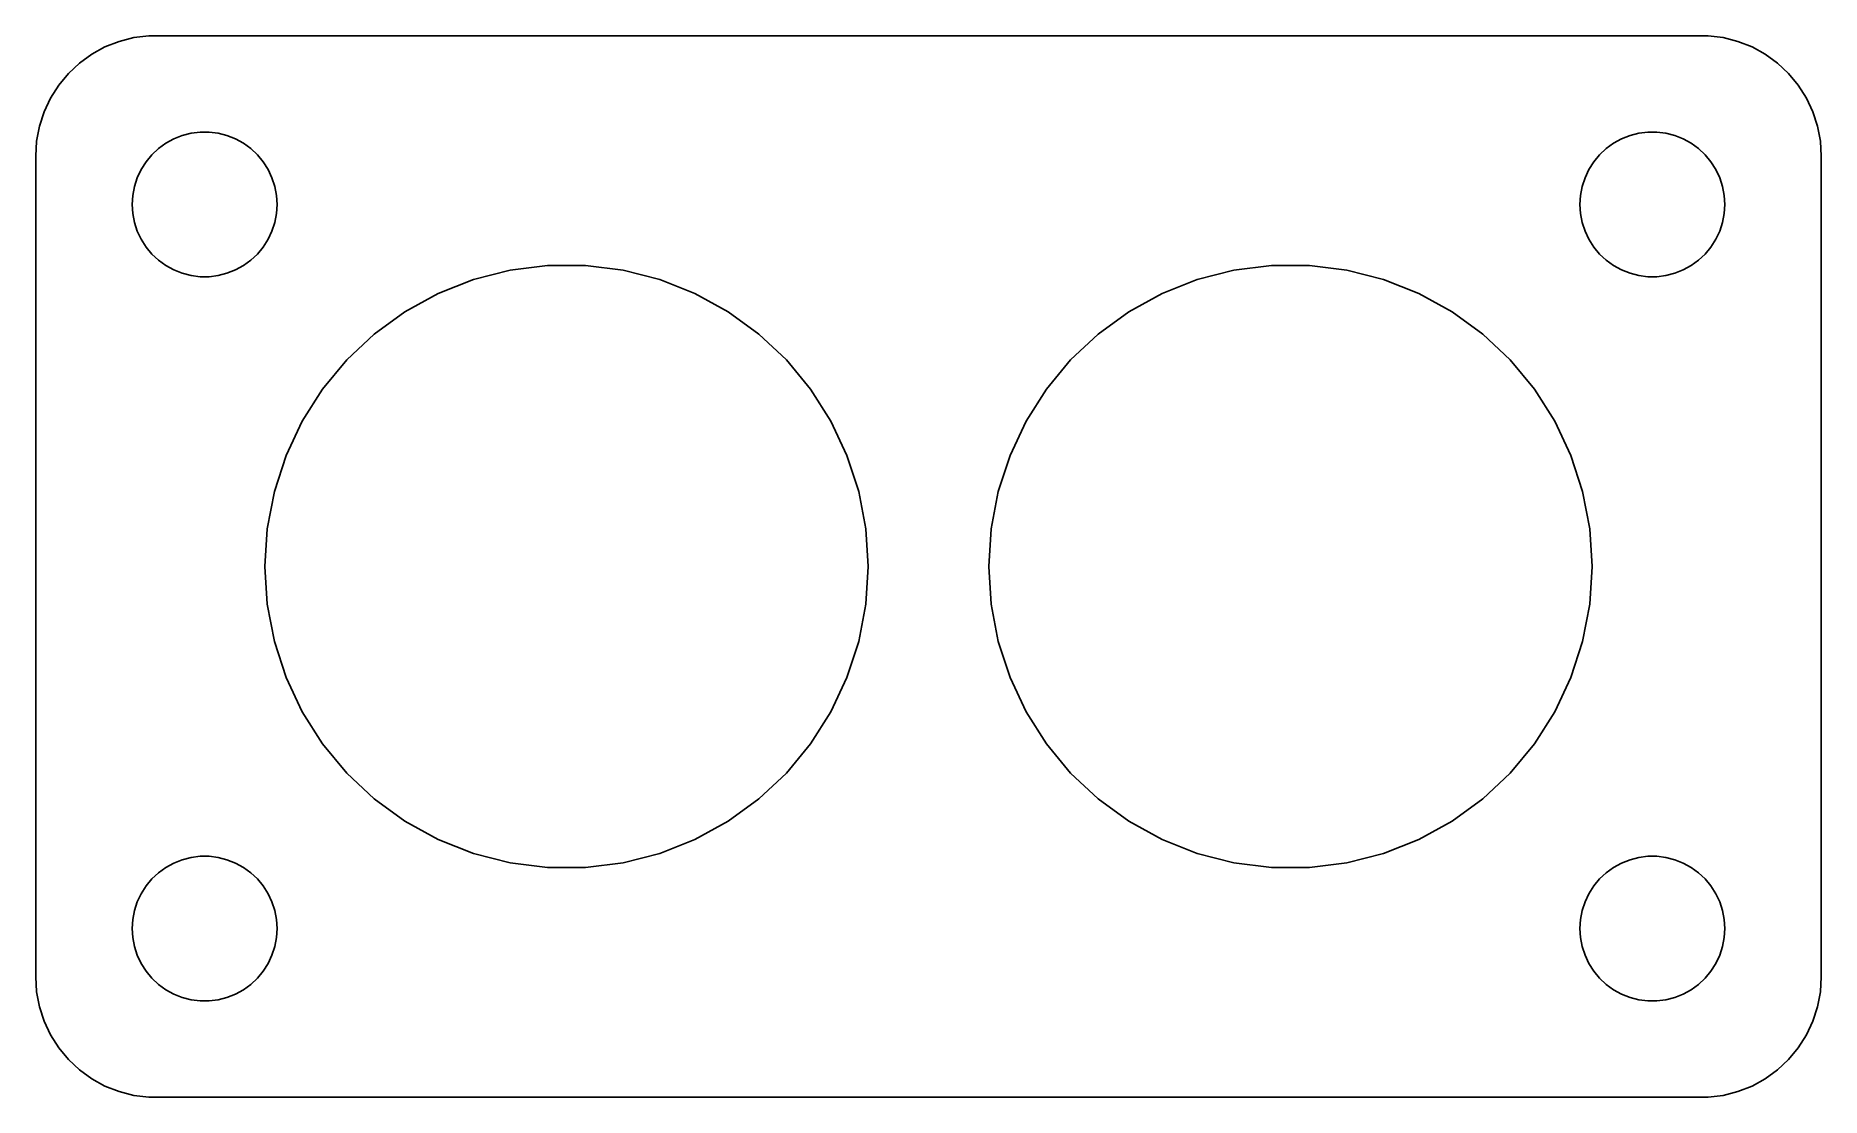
# Model space of a CAD drawing. Header units: metres. Extents: x -37 to 37, y -22 to 22.
import ezdxf

# ---------------------------------------------------------------- set-up
doc = ezdxf.new("R2010")
doc.units = ezdxf.units.M

msp = doc.modelspace()

# ---------------------------------------------------------------- linework, layer by layer
for p, q in [((-34.1289, 21.5241), (-34.6791, 21.2216)), ((-33.5451, 21.7553), (-34.1289, 21.5241)), ((-32.9369, 21.9114), (-33.5451, 21.7553)), ((-32.3139, 21.9901), (-32.9369, 21.9114)), ((32.3139, 21.9901), (-32.3139, 21.9901)), ((32.9369, 21.9114), (32.3139, 21.9901)), ((33.5451, 21.7553), (32.9369, 21.9114)), ((34.1289, 21.5241), (33.5451, 21.7553)), ((34.6791, 21.2216), (34.1289, 21.5241)), ((-35.1871, 20.8526), (-35.6448, 20.4227)), ((-34.6791, 21.2216), (-35.1871, 20.8526)), ((35.1871, 20.8526), (34.6791, 21.2216)), ((35.6448, 20.4227), (35.1871, 20.8526)), ((-35.6448, 20.4227), (-36.0451, 19.9389)), ((36.0451, 19.9389), (35.6448, 20.4227)), ((-36.3815, 19.4088), (-36.6489, 18.8406)), ((-36.0451, 19.9389), (-36.3815, 19.4088)), ((36.3815, 19.4088), (36.0451, 19.9389)), ((36.6489, 18.8406), (36.3815, 19.4088)), ((-36.6489, 18.8406), (-36.8429, 18.2434)), ((36.8429, 18.2434), (36.6489, 18.8406)), ((-36.8429, 18.2434), (-36.9606, 17.6267)), ((-31.2773, 17.7145), (-30.927, 17.8532)), ((-30.927, 17.8532), (-30.5621, 17.9469)), ((-30.5621, 17.9469), (-30.1884, 17.9941)), ((-30.1884, 17.9941), (-29.8116, 17.9941)), ((-29.8116, 17.9941), (-29.4379, 17.9469)), ((-29.4379, 17.9469), (-29.0729, 17.8532)), ((-29.0729, 17.8532), (-28.7227, 17.7145)), ((28.7227, 17.7145), (29.0729, 17.8532)), ((29.0729, 17.8532), (29.4379, 17.9469)), ((29.4379, 17.9469), (29.8116, 17.9941)), ((29.8116, 17.9941), (30.1884, 17.9941)), ((30.1884, 17.9941), (30.5621, 17.9469)), ((30.5621, 17.9469), (30.927, 17.8532)), ((30.927, 17.8532), (31.2773, 17.7145)), ((36.9606, 17.6267), (36.8429, 18.2434)), ((-36.9606, 17.6267), (-37, 17)), ((-32.427, 16.7634), (-32.1869, 17.0536)), ((-32.1869, 17.0536), (-31.9123, 17.3115)), ((-31.9123, 17.3115), (-31.6075, 17.533)), ((-31.6075, 17.533), (-31.2773, 17.7145)), ((-28.7227, 17.7145), (-28.3925, 17.533)), ((-28.3925, 17.533), (-28.0877, 17.3115)), ((-28.0877, 17.3115), (-27.8131, 17.0536)), ((-27.8131, 17.0536), (-27.5729, 16.7634)), ((27.5729, 16.7634), (27.8131, 17.0536)), ((27.8131, 17.0536), (28.0877, 17.3115)), ((28.0877, 17.3115), (28.3925, 17.533)), ((28.3925, 17.533), (28.7227, 17.7145)), ((31.2773, 17.7145), (31.6075, 17.533)), ((31.6075, 17.533), (31.9123, 17.3115)), ((31.9123, 17.3115), (32.1869, 17.0536)), ((32.1869, 17.0536), (32.427, 16.7634)), ((37, 17), (36.9606, 17.6267)), ((-37, 17), (-37, -17)), ((-32.7893, 16.1044), (-32.6289, 16.4453)), ((-32.6289, 16.4453), (-32.427, 16.7634)), ((-27.5729, 16.7634), (-27.3711, 16.4453)), ((-27.3711, 16.4453), (-27.2107, 16.1044)), ((27.2107, 16.1044), (27.3711, 16.4453)), ((27.3711, 16.4453), (27.5729, 16.7634)), ((32.427, 16.7634), (32.6289, 16.4453)), ((32.6289, 16.4453), (32.7893, 16.1044)), ((37, -17), (37, 17)), ((-32.9763, 15.376), (-32.9057, 15.7461)), ((-32.9057, 15.7461), (-32.7893, 16.1044)), ((-27.2107, 16.1044), (-27.0942, 15.7461)), ((-27.0942, 15.7461), (-27.0237, 15.376)), ((27.0237, 15.376), (27.0942, 15.7461)), ((27.0942, 15.7461), (27.2107, 16.1044)), ((32.7893, 16.1044), (32.9057, 15.7461)), ((32.9057, 15.7461), (32.9763, 15.376)), ((-33, 15), (-32.9763, 15.376)), ((-32.9763, 14.624), (-33, 15)), ((-27.0237, 15.376), (-27, 15)), ((-27, 15), (-27.0237, 14.624)), ((27, 15), (27.0237, 15.376)), ((27.0237, 14.624), (27, 15)), ((32.9763, 15.376), (33, 15)), ((33, 15), (32.9763, 14.624)), ((-32.9057, 14.2539), (-32.9763, 14.624)), ((-32.7893, 13.8956), (-32.9057, 14.2539)), ((-27.0942, 14.2539), (-27.2107, 13.8956)), ((-27.0237, 14.624), (-27.0942, 14.2539)), ((27.0942, 14.2539), (27.0237, 14.624)), ((27.2107, 13.8956), (27.0942, 14.2539)), ((32.9057, 14.2539), (32.7893, 13.8956)), ((32.9763, 14.624), (32.9057, 14.2539)), ((-32.6289, 13.5547), (-32.7893, 13.8956)), ((-32.427, 13.2366), (-32.6289, 13.5547)), ((-27.3711, 13.5547), (-27.5729, 13.2366)), ((-27.2107, 13.8956), (-27.3711, 13.5547)), ((27.3711, 13.5547), (27.2107, 13.8956)), ((27.5729, 13.2366), (27.3711, 13.5547)), ((32.6289, 13.5547), (32.427, 13.2366)), ((32.7893, 13.8956), (32.6289, 13.5547)), ((-32.1869, 12.9464), (-32.427, 13.2366)), ((-31.9123, 12.6884), (-32.1869, 12.9464)), ((-31.6075, 12.467), (-31.9123, 12.6884)), ((-28.0877, 12.6884), (-28.3925, 12.467)), ((-27.8131, 12.9464), (-28.0877, 12.6884)), ((-27.5729, 13.2366), (-27.8131, 12.9464)), ((27.8131, 12.9464), (27.5729, 13.2366)), ((28.0877, 12.6884), (27.8131, 12.9464)), ((28.3925, 12.467), (28.0877, 12.6884)), ((31.9123, 12.6884), (31.6075, 12.467)), ((32.1869, 12.9464), (31.9123, 12.6884)), ((32.427, 13.2366), (32.1869, 12.9464)), ((-31.2773, 12.2855), (-31.6075, 12.467)), ((-30.927, 12.1468), (-31.2773, 12.2855)), ((-30.5621, 12.0531), (-30.927, 12.1468)), ((-30.1884, 12.0059), (-30.5621, 12.0531)), ((-29.8116, 12.0059), (-30.1884, 12.0059)), ((-29.4379, 12.0531), (-29.8116, 12.0059)), ((-29.0729, 12.1468), (-29.4379, 12.0531)), ((-28.7227, 12.2855), (-29.0729, 12.1468)), ((-28.3925, 12.467), (-28.7227, 12.2855)), ((-20.3222, 11.3103), (-18.8627, 11.8882)), ((-18.8627, 11.8882), (-17.3423, 12.2786)), ((-17.3423, 12.2786), (-15.7849, 12.4753)), ((-15.7849, 12.4753), (-14.2151, 12.4753)), ((-14.2151, 12.4753), (-12.6577, 12.2786)), ((-12.6577, 12.2786), (-11.1373, 11.8882)), ((-11.1373, 11.8882), (-9.67775, 11.3103)), ((9.67775, 11.3103), (11.1373, 11.8882)), ((11.1373, 11.8882), (12.6577, 12.2786)), ((12.6577, 12.2786), (14.2151, 12.4753)), ((14.2151, 12.4753), (15.7849, 12.4753)), ((15.7849, 12.4753), (17.3423, 12.2786)), ((17.3423, 12.2786), (18.8627, 11.8882)), ((18.8627, 11.8882), (20.3222, 11.3103)), ((28.7227, 12.2855), (28.3925, 12.467)), ((29.0729, 12.1468), (28.7227, 12.2855)), ((29.4379, 12.0531), (29.0729, 12.1468)), ((29.8116, 12.0059), (29.4379, 12.0531)), ((30.1884, 12.0059), (29.8116, 12.0059)), ((30.5621, 12.0531), (30.1884, 12.0059)), ((30.927, 12.1468), (30.5621, 12.0531)), ((31.2773, 12.2855), (30.927, 12.1468)), ((31.6075, 12.467), (31.2773, 12.2855)), ((-21.6978, 10.5541), (-20.3222, 11.3103)), ((-9.67775, 11.3103), (-8.30215, 10.5541)), ((8.30215, 10.5541), (9.67775, 11.3103)), ((20.3222, 11.3103), (21.6978, 10.5541)), ((-22.9678, 9.63141), (-21.6978, 10.5541)), ((-8.30215, 10.5541), (-7.0322, 9.63141)), ((7.0322, 9.63141), (8.30215, 10.5541)), ((21.6978, 10.5541), (22.9678, 9.63141)), ((-24.1121, 8.55682), (-22.9678, 9.63141)), ((-7.0322, 9.63141), (-5.88788, 8.55682)), ((5.88788, 8.55682), (7.0322, 9.63141)), ((22.9678, 9.63141), (24.1121, 8.55682)), ((-25.1127, 7.34731), (-24.1121, 8.55682)), ((-5.88788, 8.55682), (-4.88728, 7.34731)), ((4.88728, 7.34731), (5.88788, 8.55682)), ((24.1121, 8.55682), (25.1127, 7.34731)), ((-25.9538, 6.02191), (-25.1127, 7.34731)), ((-4.88728, 7.34731), (-4.04616, 6.02191)), ((4.04616, 6.02191), (4.88728, 7.34731)), ((25.1127, 7.34731), (25.9538, 6.02191)), ((-26.6222, 4.60155), (-25.9538, 6.02191)), ((-4.04616, 6.02191), (-3.37779, 4.60155)), ((3.37779, 4.60155), (4.04616, 6.02191)), ((25.9538, 6.02191), (26.6222, 4.60155)), ((-27.1073, 3.10861), (-26.6222, 4.60155)), ((-3.37779, 4.60155), (-2.8927, 3.10861)), ((2.8927, 3.10861), (3.37779, 4.60155)), ((26.6222, 4.60155), (27.1073, 3.10861)), ((-27.4014, 1.56665), (-27.1073, 3.10861)), ((-2.8927, 3.10861), (-2.59856, 1.56665)), ((2.59856, 1.56665), (2.8927, 3.10861)), ((27.1073, 3.10861), (27.4014, 1.56665)), ((-27.5, 0), (-27.4014, 1.56665)), ((-2.59856, 1.56665), (-2.5, 0)), ((2.5, 0), (2.59856, 1.56665)), ((27.4014, 1.56665), (27.5, 0)), ((-27.4014, -1.56665), (-27.5, 0)), ((-2.5, 0), (-2.59856, -1.56665)), ((2.59856, -1.56665), (2.5, 0)), ((27.5, 0), (27.4014, -1.56665)), ((-27.1073, -3.10861), (-27.4014, -1.56665)), ((-2.59856, -1.56665), (-2.8927, -3.10861)), ((2.8927, -3.10861), (2.59856, -1.56665)), ((27.4014, -1.56665), (27.1073, -3.10861)), ((-26.6222, -4.60155), (-27.1073, -3.10861)), ((-2.8927, -3.10861), (-3.37779, -4.60155)), ((3.37779, -4.60155), (2.8927, -3.10861)), ((27.1073, -3.10861), (26.6222, -4.60155)), ((-25.9538, -6.02191), (-26.6222, -4.60155)), ((-3.37779, -4.60155), (-4.04616, -6.02191)), ((4.04616, -6.02191), (3.37779, -4.60155)), ((26.6222, -4.60155), (25.9538, -6.02191)), ((-25.1127, -7.34731), (-25.9538, -6.02191)), ((-4.04616, -6.02191), (-4.88728, -7.34731)), ((4.88728, -7.34731), (4.04616, -6.02191)), ((25.9538, -6.02191), (25.1127, -7.34731)), ((-24.1121, -8.55682), (-25.1127, -7.34731)), ((-4.88728, -7.34731), (-5.88788, -8.55682)), ((5.88788, -8.55682), (4.88728, -7.34731)), ((25.1127, -7.34731), (24.1121, -8.55682)), ((-22.9678, -9.63141), (-24.1121, -8.55682)), ((-5.88788, -8.55682), (-7.0322, -9.63141)), ((7.0322, -9.63141), (5.88788, -8.55682)), ((24.1121, -8.55682), (22.9678, -9.63141)), ((-21.6978, -10.5541), (-22.9678, -9.63141)), ((-7.0322, -9.63141), (-8.30215, -10.5541)), ((8.30215, -10.5541), (7.0322, -9.63141)), ((22.9678, -9.63141), (21.6978, -10.5541)), ((-20.3222, -11.3103), (-21.6978, -10.5541)), ((-8.30215, -10.5541), (-9.67775, -11.3103)), ((9.67775, -11.3103), (8.30215, -10.5541)), ((21.6978, -10.5541), (20.3222, -11.3103)), ((-18.8627, -11.8882), (-20.3222, -11.3103)), ((-9.67775, -11.3103), (-11.1373, -11.8882)), ((11.1373, -11.8882), (9.67775, -11.3103)), ((20.3222, -11.3103), (18.8627, -11.8882)), ((-31.9123, -12.6884), (-31.6075, -12.467)), ((-31.6075, -12.467), (-31.2773, -12.2855)), ((-31.2773, -12.2855), (-30.927, -12.1468)), ((-30.927, -12.1468), (-30.5621, -12.0531)), ((-30.5621, -12.0531), (-30.1884, -12.0059)), ((-30.1884, -12.0059), (-29.8116, -12.0059)), ((-29.8116, -12.0059), (-29.4379, -12.0531)), ((-29.4379, -12.0531), (-29.0729, -12.1468)), ((-29.0729, -12.1468), (-28.7227, -12.2855)), ((-28.7227, -12.2855), (-28.3925, -12.467)), ((-28.3925, -12.467), (-28.0877, -12.6884)), ((-17.3423, -12.2786), (-18.8627, -11.8882)), ((-15.7849, -12.4753), (-17.3423, -12.2786)), ((-14.2151, -12.4753), (-15.7849, -12.4753)), ((-12.6577, -12.2786), (-14.2151, -12.4753)), ((-11.1373, -11.8882), (-12.6577, -12.2786)), ((12.6577, -12.2786), (11.1373, -11.8882)), ((14.2151, -12.4753), (12.6577, -12.2786)), ((15.7849, -12.4753), (14.2151, -12.4753)), ((17.3423, -12.2786), (15.7849, -12.4753)), ((18.8627, -11.8882), (17.3423, -12.2786)), ((28.0877, -12.6884), (28.3925, -12.467)), ((28.3925, -12.467), (28.7227, -12.2855)), ((28.7227, -12.2855), (29.0729, -12.1468)), ((29.0729, -12.1468), (29.4379, -12.0531)), ((29.4379, -12.0531), (29.8116, -12.0059)), ((29.8116, -12.0059), (30.1884, -12.0059)), ((30.1884, -12.0059), (30.5621, -12.0531)), ((30.5621, -12.0531), (30.927, -12.1468)), ((30.927, -12.1468), (31.2773, -12.2855)), ((31.2773, -12.2855), (31.6075, -12.467)), ((31.6075, -12.467), (31.9123, -12.6884)), ((-32.6289, -13.5547), (-32.427, -13.2366)), ((-32.427, -13.2366), (-32.1869, -12.9464)), ((-32.1869, -12.9464), (-31.9123, -12.6884)), ((-28.0877, -12.6884), (-27.8131, -12.9464)), ((-27.8131, -12.9464), (-27.5729, -13.2366)), ((-27.5729, -13.2366), (-27.3711, -13.5547)), ((27.3711, -13.5547), (27.5729, -13.2366)), ((27.5729, -13.2366), (27.8131, -12.9464)), ((27.8131, -12.9464), (28.0877, -12.6884)), ((31.9123, -12.6884), (32.1869, -12.9464)), ((32.1869, -12.9464), (32.427, -13.2366)), ((32.427, -13.2366), (32.6289, -13.5547)), ((-32.9057, -14.2539), (-32.7893, -13.8956)), ((-32.7893, -13.8956), (-32.6289, -13.5547)), ((-27.3711, -13.5547), (-27.2107, -13.8956)), ((-27.2107, -13.8956), (-27.0942, -14.2539)), ((27.0942, -14.2539), (27.2107, -13.8956)), ((27.2107, -13.8956), (27.3711, -13.5547)), ((32.6289, -13.5547), (32.7893, -13.8956)), ((32.7893, -13.8956), (32.9057, -14.2539)), ((-33, -15), (-32.9763, -14.624)), ((-32.9763, -14.624), (-32.9057, -14.2539)), ((-27.0942, -14.2539), (-27.0237, -14.624)), ((-27.0237, -14.624), (-27, -15)), ((27, -15), (27.0237, -14.624)), ((27.0237, -14.624), (27.0942, -14.2539)), ((32.9057, -14.2539), (32.9763, -14.624)), ((32.9763, -14.624), (33, -15)), ((-32.9763, -15.376), (-33, -15)), ((-32.9057, -15.7461), (-32.9763, -15.376)), ((-27.0237, -15.376), (-27.0942, -15.7461)), ((-27, -15), (-27.0237, -15.376)), ((27.0237, -15.376), (27, -15)), ((27.0942, -15.7461), (27.0237, -15.376)), ((32.9763, -15.376), (32.9057, -15.7461)), ((33, -15), (32.9763, -15.376)), ((-32.7893, -16.1044), (-32.9057, -15.7461)), ((-32.6289, -16.4453), (-32.7893, -16.1044)), ((-27.2107, -16.1044), (-27.3711, -16.4453)), ((-27.0942, -15.7461), (-27.2107, -16.1044)), ((27.2107, -16.1044), (27.0942, -15.7461)), ((27.3711, -16.4453), (27.2107, -16.1044)), ((32.7893, -16.1044), (32.6289, -16.4453)), ((32.9057, -15.7461), (32.7893, -16.1044)), ((-37, -17), (-36.9606, -17.6267)), ((-32.427, -16.7634), (-32.6289, -16.4453)), ((-32.1869, -17.0536), (-32.427, -16.7634)), ((-27.5729, -16.7634), (-27.8131, -17.0536)), ((-27.3711, -16.4453), (-27.5729, -16.7634)), ((27.5729, -16.7634), (27.3711, -16.4453)), ((27.8131, -17.0536), (27.5729, -16.7634)), ((32.427, -16.7634), (32.1869, -17.0536)), ((32.6289, -16.4453), (32.427, -16.7634)), ((36.9606, -17.6267), (37, -17)), ((-36.9606, -17.6267), (-36.8429, -18.2434)), ((-31.9123, -17.3115), (-32.1869, -17.0536)), ((-31.6075, -17.533), (-31.9123, -17.3115)), ((-31.2773, -17.7145), (-31.6075, -17.533)), ((-30.927, -17.8532), (-31.2773, -17.7145)), ((-28.7227, -17.7145), (-29.0729, -17.8532)), ((-28.3925, -17.533), (-28.7227, -17.7145)), ((-28.0877, -17.3115), (-28.3925, -17.533)), ((-27.8131, -17.0536), (-28.0877, -17.3115)), ((28.0877, -17.3115), (27.8131, -17.0536)), ((28.3925, -17.533), (28.0877, -17.3115)), ((28.7227, -17.7145), (28.3925, -17.533)), ((29.0729, -17.8532), (28.7227, -17.7145)), ((31.2773, -17.7145), (30.927, -17.8532)), ((31.6075, -17.533), (31.2773, -17.7145)), ((31.9123, -17.3115), (31.6075, -17.533)), ((32.1869, -17.0536), (31.9123, -17.3115)), ((36.8429, -18.2434), (36.9606, -17.6267)), ((-36.8429, -18.2434), (-36.6489, -18.8406)), ((-30.5621, -17.9469), (-30.927, -17.8532)), ((-30.1884, -17.9941), (-30.5621, -17.9469)), ((-29.8116, -17.9941), (-30.1884, -17.9941)), ((-29.4379, -17.9469), (-29.8116, -17.9941)), ((-29.0729, -17.8532), (-29.4379, -17.9469)), ((29.4379, -17.9469), (29.0729, -17.8532)), ((29.8116, -17.9941), (29.4379, -17.9469)), ((30.1884, -17.9941), (29.8116, -17.9941)), ((30.5621, -17.9469), (30.1884, -17.9941)), ((30.927, -17.8532), (30.5621, -17.9469)), ((36.6489, -18.8406), (36.8429, -18.2434)), ((-36.6489, -18.8406), (-36.3815, -19.4088)), ((36.3815, -19.4088), (36.6489, -18.8406)), ((-36.3815, -19.4088), (-36.0451, -19.9389)), ((-36.0451, -19.9389), (-35.6448, -20.4227)), ((35.6448, -20.4227), (36.0451, -19.9389)), ((36.0451, -19.9389), (36.3815, -19.4088)), ((-35.6448, -20.4227), (-35.1871, -20.8526)), ((35.1871, -20.8526), (35.6448, -20.4227)), ((-35.1871, -20.8526), (-34.6791, -21.2216)), ((-34.6791, -21.2216), (-34.1289, -21.5241)), ((34.1289, -21.5241), (34.6791, -21.2216)), ((34.6791, -21.2216), (35.1871, -20.8526)), ((-34.1289, -21.5241), (-33.5451, -21.7553)), ((-33.5451, -21.7553), (-32.9369, -21.9114)), ((-32.9369, -21.9114), (-32.3139, -21.9901)), ((-32.3139, -21.9901), (32.3139, -21.9901)), ((32.3139, -21.9901), (32.9369, -21.9114)), ((32.9369, -21.9114), (33.5451, -21.7553)), ((33.5451, -21.7553), (34.1289, -21.5241))]:
    msp.add_line(p, q)

doc.saveas('drawing.dxf')
